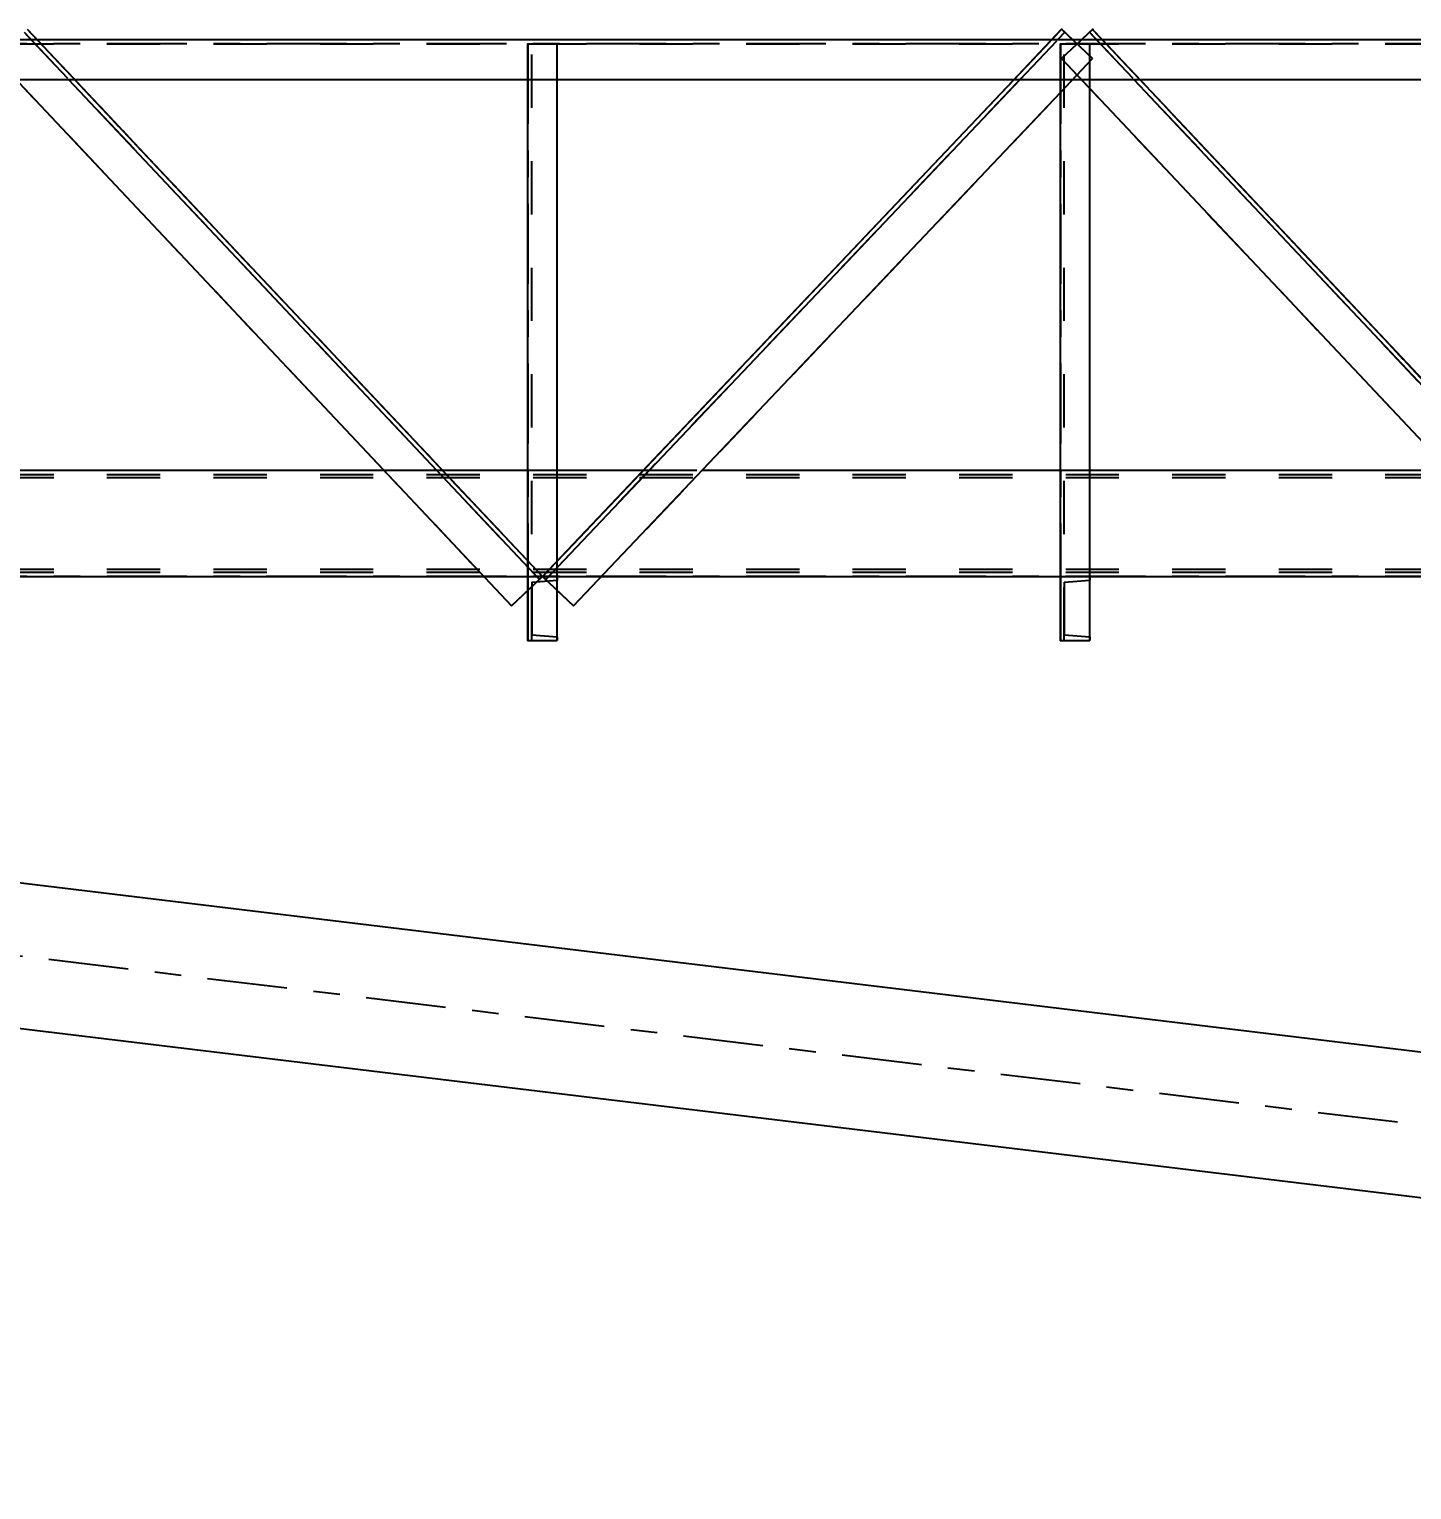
# Model space of a CAD drawing. Header units: millimetres. Extents: x 2368 to 8313, y 7493 to 11698.
# Drawn here: x 5977.9 to 6029.8, y 11239.1 to 11294 of the extents above; entities that cross this region are included whole.
import ezdxf

# ---------------------------------------------------------------- set-up
doc = ezdxf.new("R2010")
doc.units = ezdxf.units.MM
for name, pattern in [('XKITLINE00', [0]), ('XKITLINE02', [4, 2, -2]), ('XKITLINE03', [6, 3, -1, 1, -1])]:
    doc.linetypes.add(name, pattern=pattern)
doc.styles.add('ROMANS', font='romans.shx')
doc.dimstyles.new('MD300', dxfattribs={"dimtxt": 2.5, "dimasz": 2.5, "dimexe": 1, "dimexo": 1, "dimgap": 0.5, "dimtad": 1, "dimdec": 1, "dimlfac": 50, "dimrnd": 0.5, "dimdsep": 46, "dimtxsty": 'ROMANS', "dimcen": 1, "dimclrd": 146, "dimclre": 146, "dimclrt": 30, "dimadec": 1, "dimazin": 2, "dimtfac": 1, "dimtdec": 1, "dimtmove": 0, "dimatfit": 1, "dimfxl": 1, "dimtolj": 1, "dimtzin": 0, "dimlwd": -1, "dimlwe": -1, "dimarcsym": 0})

# ---------------------------------------------------------------- blocks, each defined once
blk = doc.blocks.new('*D29')
at = {"color": 146, "transparency": 16777216}
for p, q in [((6169.047, 11249.197), (6169.047, 10991.038)), ((5216.588, 11053.98), (5216.588, 10991.038)), ((5219.088, 10992.038), (6166.547, 10992.038))]:
    blk.add_line(p, q, dxfattribs=at)
for points in [[(5219.088, 10992.455), (5219.088, 10991.621), (5216.588, 10992.038)], [(6166.547, 10992.455), (6166.547, 10991.621), (6169.047, 10992.038)]]:
    blk.add_solid(points, dxfattribs=at)
at = {"layer": 'Defpoints', "color": 0, "transparency": 16777216}
for p in [(6169.047, 11250.197), (5216.588, 11054.98), (6169.047, 10992.038)]:
    blk.add_point(p, dxfattribs=at)
at = {"color": 30, "transparency": 16777216, "insert": (5692.818, 10993.788), "char_height": 2.5, "attachment_point": 5, "style": 'ROMANS'}
blk.add_mtext('\\A1;47623', dxfattribs=at)
blk = doc.blocks.new('*D37')
at = {"color": 146, "transparency": 16777216}
for p, q in [((6544.584, 11276.27), (6544.584, 10979.265)), ((5216.588, 11053.98), (5216.588, 10979.265)), ((5219.088, 10980.265), (6542.084, 10980.265))]:
    blk.add_line(p, q, dxfattribs=at)
for points in [[(5219.088, 10980.681), (5219.088, 10979.848), (5216.588, 10980.265)], [(6542.084, 10980.681), (6542.084, 10979.848), (6544.584, 10980.265)]]:
    blk.add_solid(points, dxfattribs=at)
at = {"layer": 'Defpoints', "color": 0, "transparency": 16777216}
for p in [(6544.584, 11277.27), (5216.588, 11054.98), (6544.584, 10980.265)]:
    blk.add_point(p, dxfattribs=at)
at = {"color": 30, "transparency": 16777216, "insert": (5880.586, 10982.015), "char_height": 2.5, "attachment_point": 5, "style": 'ROMANS'}
blk.add_mtext('\\A1;66400', dxfattribs=at)
blk = doc.blocks.new('*D38')
at = {"color": 146, "transparency": 16777216}
for p, q in [((3888.584, 11276.27), (3888.584, 10968.162)), ((6544.588, 11276.271), (6544.588, 10968.162)), ((6542.088, 10969.162), (3891.084, 10969.162))]:
    blk.add_line(p, q, dxfattribs=at)
for points in [[(3891.084, 10969.579), (3891.084, 10968.745), (3888.584, 10969.162)], [(6542.088, 10969.579), (6542.088, 10968.745), (6544.588, 10969.162)]]:
    blk.add_solid(points, dxfattribs=at)
at = {"layer": 'Defpoints', "color": 0, "transparency": 16777216}
for p in [(3888.584, 11277.27), (6544.588, 11277.271), (3888.584, 10969.162)]:
    blk.add_point(p, dxfattribs=at)
at = {"color": 30, "transparency": 16777216, "insert": (5216.586, 10970.912), "char_height": 2.5, "attachment_point": 5, "style": 'ROMANS'}
blk.add_mtext('\\A1;132800', dxfattribs=at)

msp = doc.modelspace()

# ---------------------------------------------------------------- linework, layer by layer
at = {"color": 3, "linetype": 'XKITLINE02'}
for p, q in [((5796.7808, 11293.5862), (6133.777, 11293.5862)), ((5977.6744, 11293.8547), (5997.0218, 11273.3065)), ((5977.7909, 11293.9644), (5997.1383, 11273.4162)), ((5977.9272, 11293.5862), (5979.3396, 11292.0862)), ((5978.147, 11293.5862), (5979.5593, 11292.0862)), ((5997.1383, 11273.4162), (6016.6282, 11293.9667)), ((5997.2544, 11273.3061), (6016.7443, 11293.8566)), ((6014.8447, 11292.0862), (6016.2673, 11293.5862)), ((6015.0653, 11292.0862), (6016.4878, 11293.5862)), ((6016.626, 11292.8676), (6017.7909, 11293.9644)), ((6016.626, 11292.8676), (6017.3892, 11293.5862)), ((6016.6282, 11293.9667), (6016.7443, 11293.8566)), ((6016.6282, 11293.9667), (6017.7892, 11292.8657)), ((6017.0294, 11293.5862), (6017.7891, 11292.8657)), ((6017.6744, 11293.8547), (6017.7909, 11293.9644)), ((6017.6744, 11293.8547), (6037.0218, 11273.3065)), ((6017.7909, 11293.9644), (6037.1383, 11273.4162)), ((6017.9272, 11293.5862), (6019.3396, 11292.0862)), ((6018.147, 11293.5862), (6019.5593, 11292.0862)), ((5796.7808, 11293.4162), (6133.777, 11293.4162)), ((5796.7808, 11293.4162), (6133.777, 11293.4162)), ((5996.5883, 11292.0862), (5996.5883, 11293.4162)), ((5996.5883, 11293.4162), (5997.6883, 11293.4162)), ((5996.5883, 11293.4162), (5997.6883, 11293.4162)), ((5996.5883, 11271.0162), (5996.5883, 11293.4162)), ((5996.7283, 11271.0162), (5996.7283, 11293.4162)), ((5996.7283, 11271.0162), (5996.7283, 11293.4162)), ((5997.6883, 11292.0862), (5997.6883, 11293.4162)), ((5997.6883, 11271.0162), (5997.6883, 11293.4162)), ((6016.5883, 11292.0862), (6016.5883, 11293.4162)), ((6016.5883, 11293.4162), (6017.6883, 11293.4162)), ((6016.5883, 11293.4162), (6017.6883, 11293.4162)), ((6016.5883, 11271.0162), (6016.5883, 11293.4162)), ((6016.7283, 11271.0162), (6016.7283, 11293.4162)), ((6016.7283, 11271.0162), (6016.7283, 11293.4162)), ((6017.6883, 11292.0862), (6017.6883, 11293.4162)), ((6017.6883, 11271.0162), (6017.6883, 11293.4162)), ((5976.626, 11292.8676), (5995.9734, 11272.3194)), ((5998.2992, 11272.3152), (6017.7892, 11292.8657)), ((6016.5883, 11291.5995), (6017.7891, 11292.8657)), ((6016.626, 11292.8676), (6017.6883, 11291.7394)), ((6016.626, 11292.8676), (6035.9734, 11272.3194)), ((5796.7808, 11292.0862), (6133.777, 11292.0862)), ((5934.8447, 11292.0862), (6098.3491, 11292.0862)), ((5796.7808, 11277.4162), (6133.777, 11277.4162)), ((5796.7808, 11277.2462), (6133.7769, 11277.2462)), ((5796.7808, 11277.2462), (6133.777, 11277.2462)), ((5796.7808, 11277.1398), (6133.7769, 11277.1398)), ((5796.7808, 11277.1398), (6133.777, 11277.1398)), ((5976.5883, 11277.4162), (5993.372, 11277.4162)), ((5991.1744, 11277.4162), (5997.6883, 11277.4162)), ((5996.5883, 11277.4162), (6003.137, 11277.4162)), ((6000.9318, 11277.4162), (6017.6883, 11277.4162)), ((6016.5883, 11277.4162), (6033.372, 11277.4162)), ((5996.5883, 11273.7669), (5996.5883, 11274.0003)), ((5997.6883, 11273.7636), (5997.6883, 11273.9961)), ((5796.7808, 11273.6926), (6133.7769, 11273.6926)), ((5796.7808, 11273.6926), (6133.777, 11273.6926)), ((5796.7808, 11273.5862), (6133.7769, 11273.5862)), ((5796.7808, 11273.5862), (6133.777, 11273.5862)), ((5796.7808, 11273.4162), (6133.777, 11273.4162)), ((5816.5883, 11273.4162), (6133.7769, 11273.4162)), ((5994.9406, 11273.4162), (5999.3434, 11273.4162)), ((5995.9734, 11272.3194), (5997.1383, 11273.4162)), ((5996.5883, 11272.8983), (5997.1383, 11273.4162)), ((5996.5883, 11273.4162), (5997.6883, 11273.4162)), ((5996.5883, 11273.4162), (5996.5883, 11271.0162)), ((5996.5883, 11273.4162), (5996.5883, 11271.0162)), ((5996.7283, 11273.2034), (5997.6883, 11273.2802)), ((5997.1383, 11273.4162), (5998.2992, 11272.3152)), ((5997.2544, 11273.3061), (5997.6883, 11272.8946)), ((5997.6883, 11273.4162), (5997.6883, 11273.2802)), ((5997.6883, 11273.4162), (5997.6883, 11273.2802)), ((6016.5883, 11273.4162), (6017.6883, 11273.4162)), ((6016.5883, 11273.4162), (6017.6883, 11273.4162)), ((6016.5883, 11273.4162), (6016.5883, 11271.0162)), ((6016.5883, 11273.4162), (6016.5883, 11271.0162)), ((6016.7283, 11273.2034), (6017.6883, 11273.2802)), ((6017.6883, 11273.4162), (6017.6883, 11273.2802)), ((6017.6883, 11273.4162), (6017.6883, 11273.2802)), ((5996.7283, 11273.2034), (5996.7283, 11271.229)), ((5996.7283, 11273.2034), (5996.7283, 11271.229)), ((6016.7283, 11273.2034), (6016.7283, 11271.229)), ((6016.7283, 11273.2034), (6016.7283, 11271.229)), ((5996.7283, 11271.229), (5997.6883, 11271.1522)), ((5997.6883, 11271.1522), (5997.6883, 11271.0162)), ((5997.6883, 11271.1522), (5997.6883, 11271.0162)), ((6016.7283, 11271.229), (6017.6883, 11271.1522)), ((6017.6883, 11271.1522), (6017.6883, 11271.0162)), ((6017.6883, 11271.1522), (6017.6883, 11271.0162)), ((5996.5883, 11271.0162), (5997.6883, 11271.0162)), ((5996.5883, 11271.0162), (5997.6883, 11271.0162)), ((6016.5883, 11271.0162), (6017.6883, 11271.0162)), ((6016.5883, 11271.0162), (6017.6883, 11271.0162))]:
    msp.add_line(p, q, dxfattribs=at)
at = {"color": 7, "linetype": 'XKITLINE00'}
for p, q in [((5974.2655, 11293.5862), (6091.6376, 11293.5862)), ((5977.6744, 11293.8547), (5977.9272, 11293.5862)), ((5977.7909, 11293.9644), (5978.147, 11293.5862)), ((6016.2673, 11293.5862), (6016.6282, 11293.9667)), ((6016.4878, 11293.5862), (6016.7443, 11293.8566)), ((6016.6282, 11293.9667), (6017.0294, 11293.5862)), ((6017.3892, 11293.5862), (6017.6744, 11293.8547)), ((6017.7909, 11293.9644), (6017.6744, 11293.8547)), ((6017.6744, 11293.8547), (6017.9272, 11293.5862)), ((6017.7909, 11293.9644), (6018.147, 11293.5862)), ((5973.4789, 11292.0862), (6092.3359, 11292.0862)), ((5979.3396, 11292.0862), (5997.0218, 11273.3065)), ((5979.5593, 11292.0862), (5997.1383, 11273.4162)), ((5996.5883, 11274.0003), (5996.5883, 11292.0862)), ((5997.1383, 11273.4162), (6014.8447, 11292.0862)), ((5997.2544, 11273.3061), (6015.0653, 11292.0862)), ((5997.6883, 11273.9961), (5997.6883, 11292.0862)), ((6016.5883, 11271.0162), (6016.5883, 11292.0862)), ((6017.6883, 11271.0162), (6017.6883, 11292.0862)), ((6019.3396, 11292.0862), (6037.0218, 11273.3065)), ((6019.5593, 11292.0862), (6037.1383, 11273.4162)), ((5977.6883, 11291.7394), (5995.9734, 11272.3194)), ((5998.2992, 11272.3152), (6016.5883, 11291.5995)), ((6017.6883, 11291.7394), (6035.9734, 11272.3194)), ((5977.6883, 11277.4162), (5991.1744, 11277.4162)), ((5993.372, 11277.4162), (5996.5883, 11277.4162)), ((5997.6883, 11277.4162), (6000.9318, 11277.4162)), ((6003.137, 11277.4162), (6016.5883, 11277.4162)), ((6017.6883, 11277.4162), (6031.1744, 11277.4162)), ((5977.6883, 11273.4162), (5994.9406, 11273.4162)), ((5996.5883, 11271.0162), (5996.5883, 11273.7669)), ((5997.1383, 11273.4162), (5997.0218, 11273.3065)), ((5997.1383, 11273.4162), (5997.2544, 11273.3061)), ((5997.6883, 11271.0162), (5997.6883, 11273.7636)), ((5999.3434, 11273.4162), (6016.5883, 11273.4162)), ((6017.6883, 11273.4162), (6034.9406, 11273.4162)), ((5995.9734, 11272.3194), (5996.5883, 11272.8983)), ((5997.6883, 11272.8946), (5998.2992, 11272.3152)), ((5996.5883, 11271.0162), (5997.6883, 11271.0162)), ((6016.5883, 11271.0162), (6017.6883, 11271.0162))]:
    msp.add_line(p, q, dxfattribs=at)
at = {"color": 1, "linetype": 'XKITLINE03'}
for p, q in [((5977.7909, 11293.9644), (5997.1383, 11273.4162)), ((5997.1383, 11273.4162), (5977.7909, 11293.9644)), ((5997.1383, 11273.4162), (6016.6282, 11293.9667)), ((6016.6282, 11293.9667), (5997.1383, 11273.4162)), ((6017.7909, 11293.9644), (6037.1383, 11273.4162)), ((6037.1383, 11273.4162), (6017.7909, 11293.9644)), ((6133.777, 11293.4162), (5796.7808, 11293.4162)), ((6133.777, 11293.4162), (5796.7808, 11293.4162)), ((5996.5883, 11271.0162), (5996.5883, 11293.4162)), ((5996.5883, 11293.4162), (5996.5883, 11271.0162)), ((6016.5883, 11271.0162), (6016.5883, 11293.4162)), ((6016.5883, 11293.4162), (6016.5883, 11271.0162)), ((5796.7808, 11273.4162), (6133.7769, 11273.4162)), ((6133.777, 11273.4162), (5796.7808, 11273.4162)), ((5996.5883, 11273.4162), (5996.5883, 11273.4162)), ((6016.5883, 11273.4162), (6016.5883, 11273.4162))]:
    msp.add_line(p, q, dxfattribs=at)
at = {"color": 8, "linetype": 'XKITLINE00'}
for p, q in [((6105.2492, 11246.4946), (5968.9034, 11262.9458)), ((6104.5988, 11241.1041), (5968.2529, 11257.5554)), ((6104.5988, 11241.1041), (5968.253, 11257.5554))]:
    msp.add_line(p, q, dxfattribs=at)
at = {"color": 8, "linetype": 'XKITLINE03'}
msp.add_line((6118.5882, 11242.1507), (5954.5882, 11261.9386), dxfattribs=at)
msp.add_line((6118.5882, 11242.1507), (5954.5882, 11261.9386), dxfattribs=at)
at = {"color": 1, "linetype": 'XKITLINE00'}
for centre in [(6016.6282, 11293.9667), (6016.6282, 11293.9667), (6017.7909, 11293.9644), (6017.7909, 11293.9644), (5996.5883, 11293.4162), (5996.5883, 11293.4162), (6016.5883, 11293.4162), (6016.5883, 11293.4162), (5996.5883, 11273.4162), (5997.1383, 11273.4162), (5997.1383, 11273.4162), (5997.1383, 11273.4162), (5997.1383, 11273.4162), (6016.5883, 11273.4162), (5996.5883, 11271.0162), (5996.5883, 11271.0162), (6016.5883, 11271.0162), (6016.5883, 11271.0162)]:
    msp.add_circle(centre, 0.004, dxfattribs=at)

# ---------------------------------------------------------------- dimensions: what is measured, and where the dimension line sits
for base, p1, p2, picture, middle in [((3888.5836, 10969.1621), (6544.5882, 11277.2708), (3888.5836, 11277.2703), '*D38', (5216.5859, 10970.9121)), ((6544.5838, 10980.2647), (5216.5882, 11054.9804), (6544.5838, 11277.2701), '*D37', (5880.586, 10982.0147)), ((6169.0475, 10992.0378), (5216.5882, 11054.9804), (6169.0475, 11250.197), '*D29', (5692.8178, 10993.7878))]:
    dim = msp.add_linear_dim(base=base, p1=p1, p2=p2, dimstyle='MD300')
    dim.commit()
    dim.dimension.update_dxf_attribs({"geometry": picture, "text_midpoint": middle})

doc.saveas('drawing.dxf')
